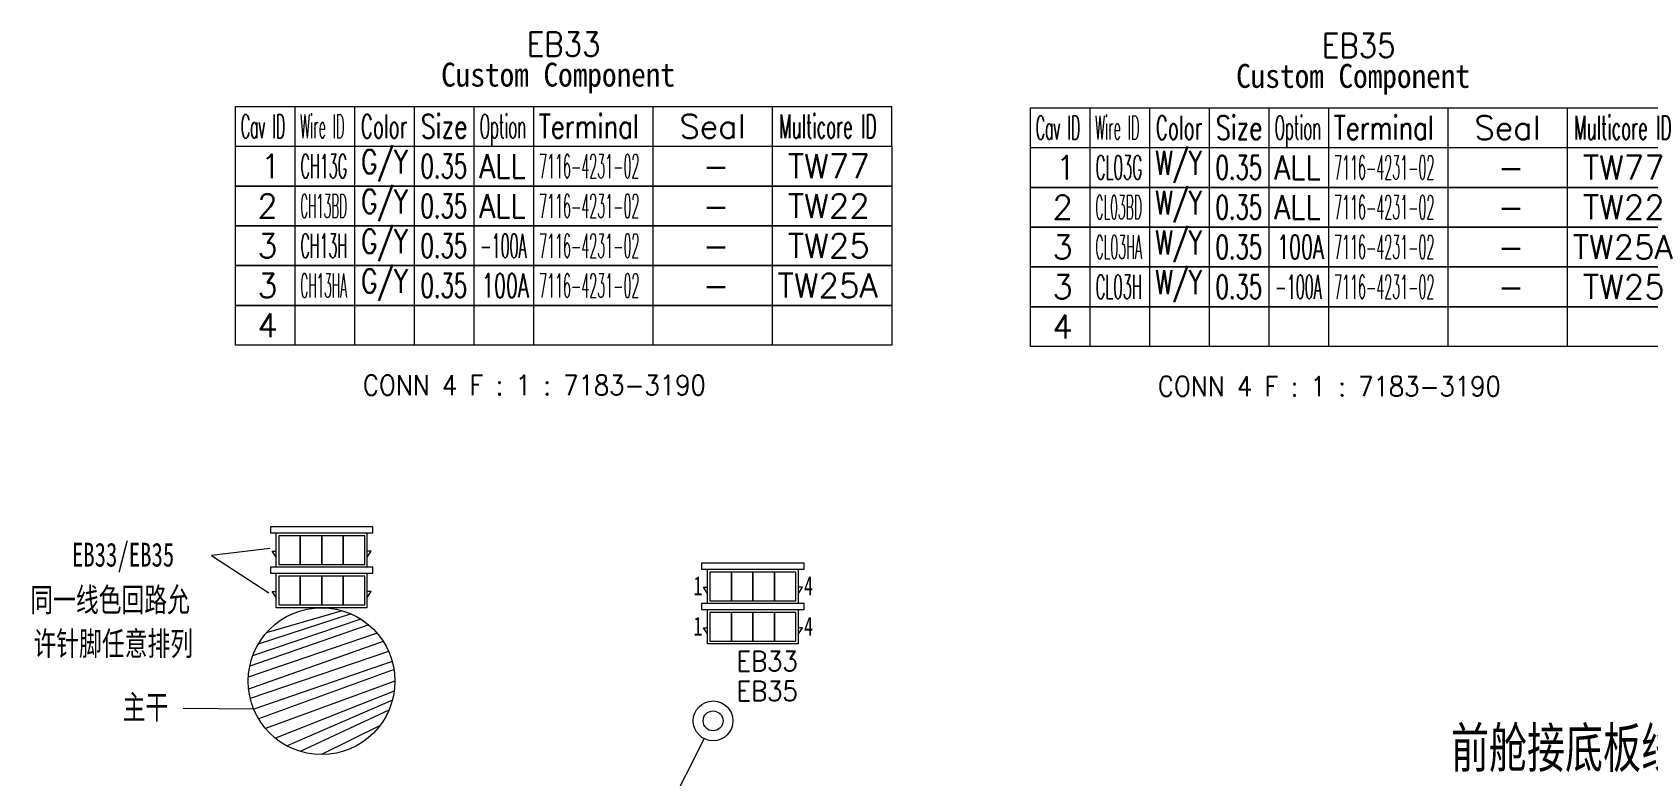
# Model space of a CAD drawing. Header units: inches. Extents: x 47316 to 59086, y 3141 to 11743.
# Drawn here: x 55223.1 to 55426.1, y 9828.9 to 9922.3 of the extents above; entities that cross this region are included whole.
import ezdxf

# ---------------------------------------------------------------- set-up
doc = ezdxf.new("R2010")
doc.units = ezdxf.units.IN
doc.header["$MEASUREMENT"] = 0
doc.styles.add('MtX_FangSong_GB2312', font='')
doc.styles.add('MtX_STFangsong', font='')
doc.styles.get("Standard").update_dxf_attribs({"font": ''})
doc.styles.get('MtX_FangSong_GB2312').set_extended_font_data('FangSong_GB2312')
doc.styles.get('MtX_STFangsong').set_extended_font_data('STFangsong')
doc.styles.get('Standard').set_extended_font_data('SimSun')
doc.linetypes.add('_VH_UNTAPED', pattern='A,0.0001,[17,VeSys.shx,S=0.1,R=0,X=0,Y=0],-0.4', length=0.4001)

msp = doc.modelspace()

# ---------------------------------------------------------------- linework, layer by layer
at = {"color": 0, "linetype": 'Continuous', "lineweight": 15}
for p, q in [((55248.66, 9913.01), (55331.16, 9913.01)), ((55248.66, 9908.01), (55248.66, 9913.01)), ((55348.57, 9912.85), (55431.07, 9912.85)), ((55348.57, 9907.85), (55348.57, 9912.85)), ((55248.66, 9908.01), (55331.16, 9908.01)), ((55348.57, 9907.85), (55431.07, 9907.85))]:
    msp.add_line(p, q, dxfattribs=at)
at = {"color": 7, "linetype": 'Continuous', "lineweight": 15}
for p, q in [((55256.16, 9908.01), (55256.16, 9913.01)), ((55263.66, 9908.01), (55263.66, 9913.01)), ((55271.16, 9908.01), (55271.16, 9913.01)), ((55278.66, 9908.01), (55278.66, 9913.01)), ((55286.16, 9908.01), (55286.16, 9913.01)), ((55301.16, 9908.01), (55301.16, 9913.01)), ((55316.16, 9908.01), (55316.16, 9913.01)), ((55331.16, 9908.01), (55331.16, 9913.01)), ((55356.07, 9907.85), (55356.07, 9912.85)), ((55363.57, 9907.85), (55363.57, 9912.85)), ((55371.07, 9907.85), (55371.07, 9912.85)), ((55378.57, 9907.85), (55378.57, 9912.85)), ((55386.07, 9907.85), (55386.07, 9912.85)), ((55401.07, 9907.85), (55401.07, 9912.85)), ((55416.07, 9907.85), (55416.07, 9912.85))]:
    msp.add_line(p, q, dxfattribs=at)
at = {"color": 102, "linetype": 'Continuous', "lineweight": 15}
for p, q in [((55256.16, 9903.01), (55256.16, 9908.01)), ((55263.66, 9903.01), (55263.66, 9908.01)), ((55271.16, 9903.01), (55271.16, 9908.01)), ((55278.66, 9903.01), (55278.66, 9908.01)), ((55286.16, 9903.01), (55286.16, 9908.01)), ((55301.16, 9903.01), (55301.16, 9908.01)), ((55316.16, 9903.01), (55316.16, 9908.01)), ((55356.07, 9902.85), (55356.07, 9907.85)), ((55363.57, 9902.85), (55363.57, 9907.85)), ((55371.07, 9902.85), (55371.07, 9907.85)), ((55378.57, 9902.85), (55378.57, 9907.85)), ((55386.07, 9902.85), (55386.07, 9907.85)), ((55401.07, 9902.85), (55401.07, 9907.85)), ((55416.07, 9902.85), (55416.07, 9907.85)), ((55256.16, 9898.01), (55256.16, 9903.01)), ((55263.66, 9898.01), (55263.66, 9903.01)), ((55271.16, 9898.01), (55271.16, 9903.01)), ((55278.66, 9898.01), (55278.66, 9903.01)), ((55286.16, 9898.01), (55286.16, 9903.01)), ((55301.16, 9898.01), (55301.16, 9903.01)), ((55316.16, 9898.01), (55316.16, 9903.01)), ((55356.07, 9897.85), (55356.07, 9902.85)), ((55363.57, 9897.85), (55363.57, 9902.85)), ((55371.07, 9897.85), (55371.07, 9902.85)), ((55378.57, 9897.85), (55378.57, 9902.85)), ((55386.07, 9897.85), (55386.07, 9902.85)), ((55401.07, 9897.85), (55401.07, 9902.85)), ((55416.07, 9897.85), (55416.07, 9902.85)), ((55256.16, 9893.01), (55256.16, 9898.01)), ((55263.66, 9893.01), (55263.66, 9898.01)), ((55271.16, 9893.01), (55271.16, 9898.01)), ((55278.66, 9893.01), (55278.66, 9898.01)), ((55286.16, 9893.01), (55286.16, 9898.01)), ((55301.16, 9893.01), (55301.16, 9898.01)), ((55316.16, 9893.01), (55316.16, 9898.01)), ((55356.07, 9892.85), (55356.07, 9897.85)), ((55363.57, 9892.85), (55363.57, 9897.85)), ((55371.07, 9892.85), (55371.07, 9897.85)), ((55378.57, 9892.85), (55378.57, 9897.85)), ((55386.07, 9892.85), (55386.07, 9897.85)), ((55401.07, 9892.85), (55401.07, 9897.85)), ((55416.07, 9892.85), (55416.07, 9897.85)), ((55256.16, 9888.01), (55256.16, 9893.01)), ((55263.66, 9888.01), (55263.66, 9893.01)), ((55271.16, 9888.01), (55271.16, 9893.01)), ((55278.66, 9888.01), (55278.66, 9893.01)), ((55286.16, 9888.01), (55286.16, 9893.01)), ((55301.16, 9888.01), (55301.16, 9893.01)), ((55316.16, 9888.01), (55316.16, 9893.01)), ((55356.07, 9887.85), (55356.07, 9892.85)), ((55363.57, 9887.85), (55363.57, 9892.85)), ((55371.07, 9887.85), (55371.07, 9892.85)), ((55378.57, 9887.85), (55378.57, 9892.85)), ((55386.07, 9887.85), (55386.07, 9892.85)), ((55401.07, 9887.85), (55401.07, 9892.85)), ((55416.07, 9887.85), (55416.07, 9892.85)), ((55256.16, 9883.01), (55256.16, 9888.01)), ((55263.66, 9883.01), (55263.66, 9888.01)), ((55271.16, 9883.01), (55271.16, 9888.01)), ((55278.66, 9883.01), (55278.66, 9888.01)), ((55286.16, 9883.01), (55286.16, 9888.01)), ((55301.16, 9883.01), (55301.16, 9888.01)), ((55316.16, 9883.01), (55316.16, 9888.01)), ((55356.07, 9882.85), (55356.07, 9887.85)), ((55363.57, 9882.85), (55363.57, 9887.85)), ((55371.07, 9882.85), (55371.07, 9887.85)), ((55378.57, 9882.85), (55378.57, 9887.85)), ((55386.07, 9882.85), (55386.07, 9887.85)), ((55401.07, 9882.85), (55401.07, 9887.85)), ((55416.07, 9882.85), (55416.07, 9887.85))]:
    msp.add_line(p, q, dxfattribs=at)
at = {"color": 0, "lineweight": 15}
for p, q in [((55265.94, 9860.19), (55253.06, 9860.19)), ((55253.06, 9860.19), (55253.06, 9859.43)), ((55265.94, 9859.43), (55265.94, 9860.19)), ((55252.98, 9857.49), (55245.66, 9856.6)), ((55253.06, 9859.43), (55265.94, 9859.43)), ((55253.79, 9859.43), (55265.18, 9859.43)), ((55253.79, 9855.12), (55253.79, 9859.43)), ((55256.81, 9859.08), (55254.11, 9859.08)), ((55254.11, 9859.08), (55254.11, 9855.48)), ((55256.81, 9859.08), (55254.11, 9859.08)), ((55254.11, 9859.08), (55254.11, 9855.48)), ((55256.81, 9855.48), (55256.81, 9859.08)), ((55256.81, 9855.48), (55256.81, 9859.08)), ((55259.51, 9859.08), (55256.81, 9859.08)), ((55256.81, 9859.08), (55256.81, 9855.48)), ((55259.51, 9855.48), (55259.51, 9859.08)), ((55262.21, 9859.08), (55259.51, 9859.08)), ((55259.51, 9859.08), (55259.51, 9855.48)), ((55262.21, 9855.48), (55262.21, 9859.08)), ((55264.91, 9859.08), (55262.21, 9859.08)), ((55262.21, 9859.08), (55262.21, 9855.48)), ((55264.91, 9855.48), (55264.91, 9859.08)), ((55265.18, 9859.43), (55265.18, 9855.12)), ((55245.66, 9856.6), (55252.88, 9851.91)), ((55253.79, 9856.37), (55253.29, 9857.16)), ((55253.29, 9857.16), (55253.79, 9857.16)), ((55254.11, 9855.48), (55256.81, 9855.48)), ((55254.11, 9855.48), (55256.81, 9855.48)), ((55256.81, 9855.48), (55259.51, 9855.48)), ((55259.51, 9855.48), (55262.21, 9855.48)), ((55262.21, 9855.48), (55264.91, 9855.48)), ((55265.22, 9856.37), (55265.72, 9857.16)), ((55265.72, 9857.16), (55265.22, 9857.16)), ((55320.13, 9855.63), (55307.25, 9855.63)), ((55307.25, 9855.63), (55307.25, 9854.87)), ((55320.13, 9854.87), (55320.13, 9855.63)), ((55265.94, 9855.12), (55253.06, 9855.12)), ((55253.06, 9855.12), (55253.06, 9854.36)), ((55253.06, 9854.36), (55265.94, 9854.36)), ((55265.18, 9855.12), (55253.79, 9855.12)), ((55253.79, 9854.36), (55265.18, 9854.36)), ((55253.79, 9850.04), (55253.79, 9854.36)), ((55256.81, 9854), (55254.11, 9854)), ((55254.11, 9854), (55254.11, 9850.4)), ((55256.81, 9854), (55254.11, 9854)), ((55254.11, 9854), (55254.11, 9850.4)), ((55256.81, 9850.4), (55256.81, 9854)), ((55256.81, 9850.4), (55256.81, 9854)), ((55259.51, 9854), (55256.81, 9854)), ((55256.81, 9854), (55256.81, 9850.4)), ((55259.51, 9850.4), (55259.51, 9854)), ((55262.21, 9854), (55259.51, 9854)), ((55259.51, 9854), (55259.51, 9850.4)), ((55262.21, 9850.4), (55262.21, 9854)), ((55264.91, 9854), (55262.21, 9854)), ((55262.21, 9854), (55262.21, 9850.4)), ((55264.91, 9850.4), (55264.91, 9854)), ((55265.18, 9854.36), (55265.18, 9850.04)), ((55265.94, 9854.36), (55265.94, 9855.12)), ((55307.25, 9854.87), (55320.13, 9854.87)), ((55307.98, 9854.87), (55319.38, 9854.87)), ((55307.98, 9850.56), (55307.98, 9854.87)), ((55311, 9854.52), (55308.3, 9854.52)), ((55308.3, 9854.52), (55308.3, 9850.92)), ((55311, 9854.52), (55308.3, 9854.52)), ((55308.3, 9854.52), (55308.3, 9850.92)), ((55311, 9850.92), (55311, 9854.52)), ((55311, 9850.92), (55311, 9854.52)), ((55313.7, 9854.52), (55311, 9854.52)), ((55311, 9854.52), (55311, 9850.92)), ((55313.7, 9850.92), (55313.7, 9854.52)), ((55316.4, 9854.52), (55313.7, 9854.52)), ((55313.7, 9854.52), (55313.7, 9850.92)), ((55316.4, 9850.92), (55316.4, 9854.52)), ((55319.1, 9854.52), (55316.4, 9854.52)), ((55316.4, 9854.52), (55316.4, 9850.92)), ((55319.1, 9850.92), (55319.1, 9854.52)), ((55319.38, 9854.87), (55319.38, 9850.56)), ((55253.79, 9851.3), (55253.29, 9852.08)), ((55253.29, 9852.08), (55253.79, 9852.08)), ((55265.22, 9851.3), (55265.72, 9852.08)), ((55265.72, 9852.08), (55265.22, 9852.08)), ((55307.98, 9851.82), (55307.48, 9852.6)), ((55307.48, 9852.6), (55307.98, 9852.6)), ((55319.41, 9851.82), (55319.91, 9852.6)), ((55319.91, 9852.6), (55319.41, 9852.6)), ((55262.09, 9849.66), (55252.54, 9846.89)), ((55265.18, 9850.04), (55253.79, 9850.04)), ((55254.11, 9850.4), (55256.81, 9850.4)), ((55254.11, 9850.4), (55256.81, 9850.4)), ((55256.81, 9850.4), (55259.51, 9850.4)), ((55259.51, 9850.4), (55262.21, 9850.4)), ((55262.21, 9850.4), (55264.91, 9850.4)), ((55320.13, 9850.56), (55307.25, 9850.56)), ((55307.25, 9850.56), (55307.25, 9849.8)), ((55307.25, 9849.8), (55320.13, 9849.8)), ((55319.38, 9850.56), (55307.98, 9850.56)), ((55307.98, 9849.8), (55319.38, 9849.8)), ((55307.98, 9845.48), (55307.98, 9849.8)), ((55308.3, 9850.92), (55311, 9850.92)), ((55308.3, 9850.92), (55311, 9850.92)), ((55311, 9849.44), (55308.3, 9849.44)), ((55308.3, 9849.44), (55308.3, 9845.84)), ((55311, 9849.44), (55308.3, 9849.44)), ((55308.3, 9849.44), (55308.3, 9845.84)), ((55311, 9850.92), (55313.7, 9850.92)), ((55311, 9845.84), (55311, 9849.44)), ((55311, 9845.84), (55311, 9849.44)), ((55313.7, 9849.44), (55311, 9849.44)), ((55311, 9849.44), (55311, 9845.84)), ((55313.7, 9850.92), (55316.4, 9850.92)), ((55313.7, 9845.84), (55313.7, 9849.44)), ((55316.4, 9849.44), (55313.7, 9849.44)), ((55313.7, 9849.44), (55313.7, 9845.84)), ((55316.4, 9850.92), (55319.1, 9850.92)), ((55316.4, 9845.84), (55316.4, 9849.44)), ((55319.1, 9849.44), (55316.4, 9849.44)), ((55316.4, 9849.44), (55316.4, 9845.84)), ((55319.1, 9845.84), (55319.1, 9849.44)), ((55319.38, 9849.8), (55319.38, 9845.48)), ((55320.13, 9849.8), (55320.13, 9850.56)), ((55265.43, 9847.87), (55250.46, 9842.69)), ((55264.44, 9848.6), (55250.82, 9843.97)), ((55263.22, 9849.25), (55251.52, 9845.45)), ((55307.98, 9846.74), (55307.48, 9847.52)), ((55307.48, 9847.52), (55307.98, 9847.52)), ((55319.41, 9846.74), (55319.91, 9847.52)), ((55319.91, 9847.52), (55319.41, 9847.52)), ((55266.48, 9846.83), (55250.28, 9841.32)), ((55267.24, 9845.81), (55250.32, 9839.82)), ((55319.38, 9845.48), (55307.98, 9845.48)), ((55308.3, 9845.84), (55311, 9845.84)), ((55308.3, 9845.84), (55311, 9845.84)), ((55311, 9845.84), (55313.7, 9845.84)), ((55313.7, 9845.84), (55316.4, 9845.84)), ((55316.4, 9845.84), (55319.1, 9845.84)), ((55267.92, 9844.55), (55250.53, 9838.62)), ((55268.38, 9843.26), (55250.97, 9837.29)), ((55268.6, 9842.28), (55251.56, 9836.09)), ((55268.71, 9840.81), (55252.44, 9834.87)), ((55268.62, 9839.54), (55253.7, 9833.63)), ((55250.97, 9837.29), (55242.08, 9837.36)), ((55268.39, 9838.41), (55255.17, 9832.67)), ((55267.95, 9837.15), (55256.82, 9831.98)), ((55266.84, 9835.25), (55259.49, 9831.59))]:
    msp.add_line(p, q, dxfattribs=at)
at = {"color": 0, "linetype": '_VH_UNTAPED', "lineweight": 15, "ltscale": 5}
msp.add_line((55289.35, 9797.35), (55307.57, 9833.58), dxfattribs=at)
at = {"color": 0, "linetype": 'Continuous', "lineweight": 15}
for points in [[(55248.66, 9903.01), (55248.66, 9908.01), (55331.16, 9908.01), (55331.16, 9903.01)], [(55348.57, 9902.85), (55348.57, 9907.85), (55431.07, 9907.85), (55431.07, 9902.85)], [(55248.66, 9898.01), (55248.66, 9903.01), (55331.16, 9903.01), (55331.16, 9898.01)], [(55348.57, 9897.85), (55348.57, 9902.85), (55431.07, 9902.85), (55431.07, 9897.85)], [(55248.66, 9893.01), (55248.66, 9898.01), (55331.16, 9898.01), (55331.16, 9893.01)], [(55348.57, 9892.85), (55348.57, 9897.85), (55431.07, 9897.85), (55431.07, 9892.85)], [(55248.66, 9888.01), (55248.66, 9893.01), (55331.16, 9893.01), (55331.16, 9888.01)], [(55348.57, 9887.85), (55348.57, 9892.85), (55431.07, 9892.85), (55431.07, 9887.85)], [(55248.66, 9883.01), (55248.66, 9888.01), (55331.16, 9888.01), (55331.16, 9883.01)], [(55348.57, 9882.85), (55348.57, 9887.85), (55431.07, 9887.85), (55431.07, 9882.85)]]:
    msp.add_lwpolyline(points, close=True, dxfattribs=at)
at = {"color": 0, "lineweight": 15}
msp.add_circle((55259.49, 9840.81), 9.22, dxfattribs=at)
at = {"color": 0, "linetype": 'Continuous', "lineweight": 15}
for radius in [2.5, 1.25]:
    msp.add_circle((55308.69, 9835.82), radius, dxfattribs=at)

# ---------------------------------------------------------------- texts
at = {"color": 0, "lineweight": 15, "width": 0.7}
for s, height, style, p in [('EB33/EB35', 3, 'MtX_STFangsong', (55228.12, 9855.2)), ('1', 2.4, 'MtX_FangSong_GB2312', (55306.22, 9851.59, 0)), ('4', 2.4, 'MtX_FangSong_GB2312', (55320.11, 9851.59, 0)), ('同一线色回路允', 3, 'MtX_STFangsong', (55222.89, 9849.54)), ('许针脚任意排列', 3, 'MtX_STFangsong', (55223.29, 9844.03)), ('1', 2.4, 'MtX_FangSong_GB2312', (55306.22, 9846.51, 0)), ('4', 2.4, 'MtX_FangSong_GB2312', (55320.11, 9846.51, 0)), ('主干', 3, 'MtX_FangSong_GB2312', (55234.5, 9836.04)), ('前舱接底板线束', 5, 'MtX_FangSong_GB2312', (55401.42, 9829.95))]:
    msp.add_text(s, height=height, dxfattribs=dict(at, style=style)).set_placement(p)
at = {"color": 6, "linetype": 'Continuous', "lineweight": 20, "char_height": 3, "attachment_point": 1}
for s, insert, width in [('\\Fromans.shx;\\W0.9000000000;\\T1.0000000000;\\o\\lEB33', (55285.28, 9922.33), 10.2857), ('\\Fromans.shx;\\W0.9000000000;\\T1.0000000000;\\o\\lEB35', (55385.19, 9922.17), 10.2857), ('\\f黑体|b0|i0|c1|p0;\\W0.9000000000;\\T1.0000000000;\\o\\lCustom Component', (55274.52, 9918.51), 31.0652), ('\\f黑体|b0|i0|c1|p0;\\W0.9000000000;\\T1.0000000000;\\o\\lCustom Component', (55374.42, 9918.35), 31.0652)]:
    msp.add_mtext(s, dxfattribs=dict(at, insert=insert, width=width))
at = {"color": 7, "linetype": 'Continuous', "lineweight": 15, "char_height": 3, "attachment_point": 1}
for s, insert, width in [('\\Fromans.shx;\\W0.4292452830;\\T1.0000000000;\\o\\lCav ID', (55249.35, 9912.01), 6.5), ('\\Fromans.shx;\\W0.4026548673;\\T1.0000000000;\\o\\lWire ID', (55256.78, 9912.01), 6.5), ('\\Fromans.shx;\\W0.5687500000;\\T1.0000000000;\\o\\lColor', (55264.41, 9912.01), 6.5), ('\\Fromans.shx;\\W0.7222222222;\\T1.0000000000;\\o\\lSize', (55271.97, 9912.01), 6.5), ('\\Fromans.shx;\\W0.4595959596;\\T1.0000000000;\\o\\lOption', (55279.36, 9912.01), 6.5), ('\\Fromans.shx;\\W0.7480916031;\\T1.0000000000;\\o\\lTerminal', (55286.77, 9912.01), 14), ('\\Fromans.shx;\\W1.0000000000;\\T1.0000000000;\\o\\lSeal', (55304.45, 9912.01), 9.2857), ('\\Fromans.shx;\\W0.5185185185;\\T1.0000000000;\\o\\lMulticore ID', (55316.96, 9912.01), 14), ('\\Fromans.shx;\\W0.4292452830;\\T1.0000000000;\\o\\lCav ID', (55349.25, 9911.85), 6.5), ('\\Fromans.shx;\\W0.4026548673;\\T1.0000000000;\\o\\lWire ID', (55356.68, 9911.85), 6.5), ('\\Fromans.shx;\\W0.5687500000;\\T1.0000000000;\\o\\lColor', (55364.31, 9911.85), 6.5), ('\\Fromans.shx;\\W0.7222222222;\\T1.0000000000;\\o\\lSize', (55371.88, 9911.85), 6.5), ('\\Fromans.shx;\\W0.4595959596;\\T1.0000000000;\\o\\lOption', (55379.26, 9911.85), 6.5), ('\\Fromans.shx;\\W0.7480916031;\\T1.0000000000;\\o\\lTerminal', (55386.67, 9911.85), 14), ('\\Fromans.shx;\\W1.0000000000;\\T1.0000000000;\\o\\lSeal', (55404.35, 9911.85), 9.2857), ('\\Fromans.shx;\\W0.5185185185;\\T1.0000000000;\\o\\lMulticore ID', (55416.86, 9911.85), 14), ('\\Fromans.shx;\\W1.0000000000;\\T1.0000000000;\\o\\l1', (55251.84, 9907.01), 2.8571), ('\\Fromans.shx;\\W1.0000000000;\\T1.0000000000;\\o\\l1', (55351.74, 9906.85), 2.8571), ('\\Fromans.shx;\\W1.0000000000;\\T1.0000000000;\\o\\l2', (55251.41, 9902.01), 2.8571), ('\\Fromans.shx;\\W1.0000000000;\\T1.0000000000;\\o\\l2', (55351.32, 9901.85), 2.8571), ('\\Fromans.shx;\\W1.0000000000;\\T1.0000000000;\\o\\l3', (55251.41, 9897.01), 2.8571), ('\\Fromans.shx;\\W1.0000000000;\\T1.0000000000;\\o\\l3', (55351.32, 9896.85), 2.8571), ('\\Fromans.shx;\\W1.0000000000;\\T1.0000000000;\\o\\l3', (55251.41, 9892.01), 2.8571), ('\\Fromans.shx;\\W1.0000000000;\\T1.0000000000;\\o\\l3', (55351.32, 9891.85), 2.8571), ('\\Fromans.shx;\\W1.0000000000;\\T1.0000000000;\\o\\l4', (55251.41, 9887.01), 2.8571), ('\\Fromans.shx;\\W1.0000000000;\\T1.0000000000;\\o\\l4', (55351.32, 9886.85), 2.8571)]:
    msp.add_mtext(s, dxfattribs=dict(at, insert=insert, width=width))
at = {"color": 21, "linetype": 'Continuous', "lineweight": 15, "attachment_point": 1}
for s, insert, char_height, width in [('\\Fromans.shx;\\W0.4375000000;\\T1.0000000000;\\o\\lCH13G', (55256.85, 9907.01), 3, 6.5), ('\\Fromans.shx;\\W0.6500000000;\\T1.0000000000;\\o\\l0.35', (55271.94, 9907.01), 3, 6.5), ('\\Fromans.shx;\\W0.3888888889;\\T1.0000000000;\\o\\l7116-4231-02', (55286.83, 9907.01), 3, 14), ('\\Fromans.shx;\\W1.0000000000;\\T1.0000000000;\\o\\lTW77', (55318.09, 9907.01), 3, 11.4286), ('\\Fromans.shx;\\W0.4595959596;\\T1.0000000000;\\o\\lCL03G', (55356.76, 9906.85), 3, 6.5), ('\\Fromans.shx;\\W0.6500000000;\\T1.0000000000;\\o\\l0.35', (55371.84, 9906.85), 3, 6.5), ('\\Fromans.shx;\\W0.3888888889;\\T1.0000000000;\\o\\l7116-4231-02', (55386.73, 9906.85), 3, 14), ('\\Fromans.shx;\\W1.0000000000;\\T1.0000000000;\\o\\lTW77', (55417.99, 9906.85), 3, 11.4286), ('\\Fromans.shx;\\W0.3640000000;\\T1.0000000000;\\o\\lCH13BD', (55256.82, 9902.01), 3, 6.5), ('\\Fromans.shx;\\W0.6500000000;\\T1.0000000000;\\o\\l0.35', (55271.94, 9902.01), 3, 6.5), ('\\Fromans.shx;\\W0.3888888889;\\T1.0000000000;\\o\\l7116-4231-02', (55286.83, 9902.01), 3, 14), ('\\Fromans.shx;\\W1.0000000000;\\T1.0000000000;\\o\\lTW22', (55318.09, 9902.01), 3, 11.4286), ('\\Fromans.shx;\\W0.3791666667;\\T1.0000000000;\\o\\lCL03BD', (55356.73, 9901.85), 3, 6.5), ('\\Fromans.shx;\\W0.6500000000;\\T1.0000000000;\\o\\l0.35', (55371.84, 9901.85), 3, 6.5), ('\\Fromans.shx;\\W0.3888888889;\\T1.0000000000;\\o\\l7116-4231-02', (55386.73, 9901.85), 3, 14), ('\\Fromans.shx;\\W1.0000000000;\\T1.0000000000;\\o\\lTW22', (55417.99, 9901.85), 3, 11.4286), ('\\Fromans.shx;\\W0.4333333333;\\T1.0000000000;\\o\\lCH13H', (55256.85, 9897.01), 3, 6.5), ('\\Fromans.shx;\\W0.6500000000;\\T1.0000000000;\\o\\l0.35', (55271.94, 9897.01), 3, 6.5), ('\\Fromans.shx;\\W0.3888888889;\\T1.0000000000;\\o\\l7116-4231-02', (55286.83, 9897.01), 3, 14), ('\\Fromans.shx;\\W1.0000000000;\\T1.0000000000;\\o\\lTW25', (55318.09, 9897.01), 3, 11.4286), ('\\Fromans.shx;\\W0.3855932203;\\T1.0000000000;\\o\\lCL03HA', (55356.73, 9896.85), 3, 6.5), ('\\Fromans.shx;\\W0.6500000000;\\T1.0000000000;\\o\\l0.35', (55371.84, 9896.85), 3, 6.5), ('\\Fromans.shx;\\W0.3888888889;\\T1.0000000000;\\o\\l7116-4231-02', (55386.73, 9896.85), 3, 14), ('\\Fromans.shx;\\W1.0000000000;\\T1.0000000000;\\o\\lTW25A', (55416.71, 9896.85), 3, 14), ('\\Fromans.shx;\\W0.3699186992;\\T1.0000000000;\\o\\lCH13HA', (55256.82, 9892.01), 3, 6.5), ('\\Fromans.shx;\\W0.6500000000;\\T1.0000000000;\\o\\l0.35', (55271.94, 9892.01), 3, 6.5), ('\\Fromans.shx;\\W0.3888888889;\\T1.0000000000;\\o\\l7116-4231-02', (55286.83, 9892.01), 3, 14), ('\\Fromans.shx;\\W1.0000000000;\\T1.0000000000;\\o\\lTW25A', (55316.8, 9892.01), 3, 14), ('\\Fromans.shx;\\W0.4550000000;\\T1.0000000000;\\o\\lCL03H', (55356.76, 9891.85), 3, 6.5), ('\\Fromans.shx;\\W0.6500000000;\\T1.0000000000;\\o\\l0.35', (55371.84, 9891.85), 3, 6.5), ('\\Fromans.shx;\\W0.3888888889;\\T1.0000000000;\\o\\l7116-4231-02', (55386.73, 9891.85), 3, 14), ('\\Fromans.shx;\\W1.0000000000;\\T1.0000000000;\\o\\lTW25', (55417.99, 9891.85), 3, 11.4286), ('\\Fromans.shx;\\W0.9000000000;\\T1.0000000000;\\o\\lEB33', (55311.62, 9844.57), 2.5, 8.5714), ('\\Fromans.shx;\\W0.9000000000;\\T1.0000000000;\\o\\lEB35', (55311.62, 9840.82), 2.5, 8.5714)]:
    msp.add_mtext(s, dxfattribs=dict(at, insert=insert, char_height=char_height, width=width))
at = {"color": 140, "linetype": 'Continuous', "lineweight": 15, "char_height": 3, "attachment_point": 1}
for s, insert, width in [('\\Fromans.shx;\\W0.7459016393;\\T1.0000000000;\\o\\lG/Y', (55264.48, 9907.58), 6.5), ('\\Fromans.shx;\\W0.8750000000;\\T1.0000000000;\\o\\lALL', (55279.29, 9907.01), 6.5), ('\\Fromans.shx;\\W0.7109375000;\\T1.0000000000;\\o\\lW/Y', (55364.27, 9907.43), 6.5), ('\\Fromans.shx;\\W0.8750000000;\\T1.0000000000;\\o\\lALL', (55379.19, 9906.85), 6.5), ('\\Fromans.shx;\\W1.0000000000;\\T1.0000000000;\\o\\l-', (55307.38, 9907.01), 3.7143), ('\\Fromans.shx;\\W1.0000000000;\\T1.0000000000;\\o\\l-', (55407.28, 9906.85), 3.7143), ('\\Fromans.shx;\\W0.7459016393;\\T1.0000000000;\\o\\lG/Y', (55264.48, 9902.58), 6.5), ('\\Fromans.shx;\\W0.7109375000;\\T1.0000000000;\\o\\lW/Y', (55364.27, 9902.43), 6.5), ('\\Fromans.shx;\\W0.8750000000;\\T1.0000000000;\\o\\lALL', (55279.29, 9902.01), 6.5), ('\\Fromans.shx;\\W1.0000000000;\\T1.0000000000;\\o\\l-', (55307.38, 9902.01), 3.7143), ('\\Fromans.shx;\\W0.8750000000;\\T1.0000000000;\\o\\lALL', (55379.19, 9901.85), 6.5), ('\\Fromans.shx;\\W1.0000000000;\\T1.0000000000;\\o\\l-', (55407.28, 9901.85), 3.7143), ('\\Fromans.shx;\\W0.7459016393;\\T1.0000000000;\\o\\lG/Y', (55264.48, 9897.58), 6.5), ('\\Fromans.shx;\\W0.4375000000;\\T1.0000000000;\\o\\l-100A', (55279.41, 9897.01), 6.5), ('\\Fromans.shx;\\W0.7109375000;\\T1.0000000000;\\o\\lW/Y', (55364.27, 9897.43), 6.5), ('\\Fromans.shx;\\W0.5833333333;\\T1.0000000000;\\o\\l100A', (55379.57, 9896.85), 6.5), ('\\Fromans.shx;\\W1.0000000000;\\T1.0000000000;\\o\\l-', (55307.38, 9897.01), 3.7143), ('\\Fromans.shx;\\W1.0000000000;\\T1.0000000000;\\o\\l-', (55407.28, 9896.85), 3.7143), ('\\Fromans.shx;\\W0.7459016393;\\T1.0000000000;\\o\\lG/Y', (55264.48, 9892.58), 6.5), ('\\Fromans.shx;\\W0.5833333333;\\T1.0000000000;\\o\\l100A', (55279.66, 9892.01), 6.5), ('\\Fromans.shx;\\W0.7109375000;\\T1.0000000000;\\o\\lW/Y', (55364.27, 9892.43), 6.5), ('\\Fromans.shx;\\W1.0000000000;\\T1.0000000000;\\o\\l-', (55307.38, 9892.01), 3.7143), ('\\Fromans.shx;\\W0.4375000000;\\T1.0000000000;\\o\\l-100A', (55379.32, 9891.85), 6.5), ('\\Fromans.shx;\\W1.0000000000;\\T1.0000000000;\\o\\l-', (55407.28, 9891.85), 3.7143)]:
    msp.add_mtext(s, dxfattribs=dict(at, insert=insert, width=width))
at = {"color": 42, "linetype": 'Continuous', "lineweight": 15, "char_height": 2.5, "width": 51.1071, "attachment_point": 1}
for insert in [(55264.68, 9879.26), (55364.58, 9879.1)]:
    msp.add_mtext('\\Fromans.shx;\\W0.9000000000;\\T1.0000000000;\\o\\lCONN 4 F : 1 : 7183-3190', dxfattribs=dict(at, insert=insert))

doc.saveas('drawing.dxf')
